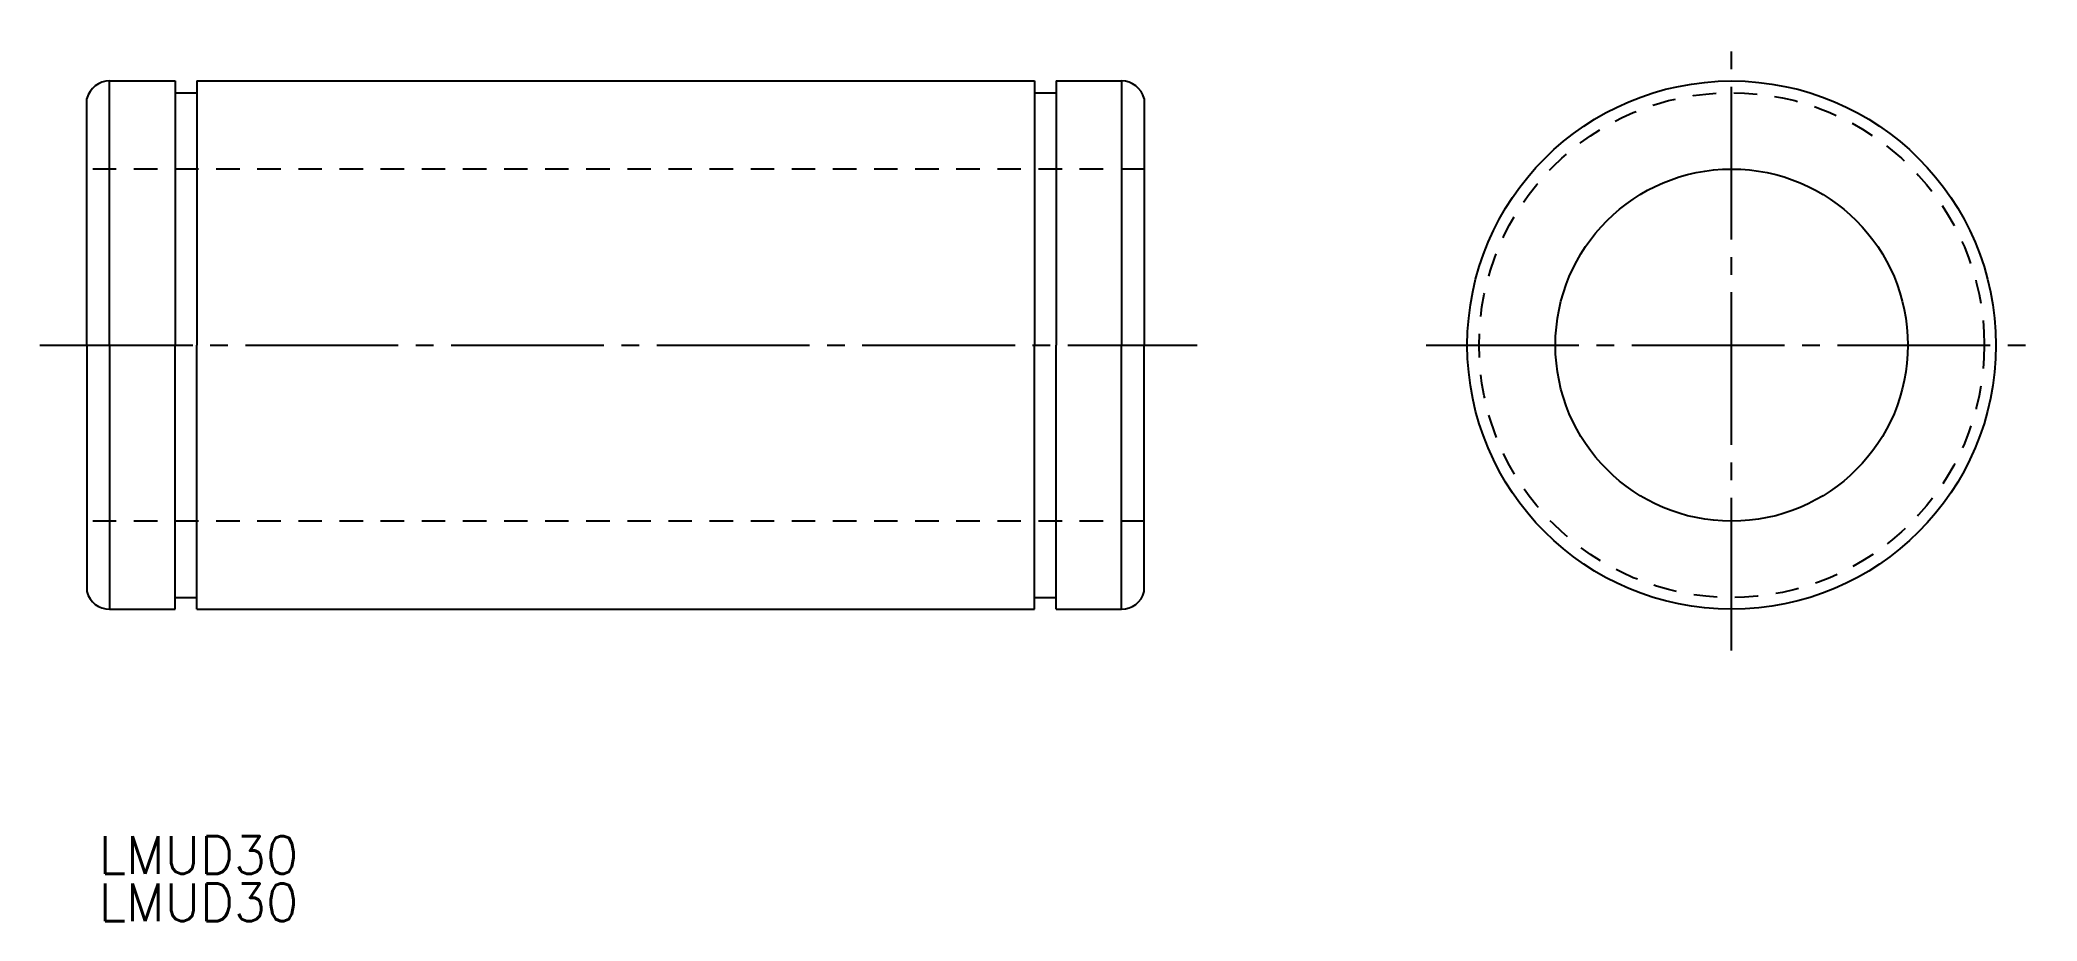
# Model space of a CAD drawing. Extents: x 109 to 279, y 114 to 189.
import ezdxf

# ---------------------------------------------------------------- set-up
doc = ezdxf.new("R2010")
doc.units = 0
doc.linetypes.add('CENTER', pattern=[17.5, 13, -1.5, 1.5, -1.5])
doc.linetypes.add('DASHED', pattern=[3.5, 2, -1.5])
doc.layers.get('0').update_dxf_attribs({"linetype": 'CONTINUOUS'})
doc.layers.add('CENTER', color=1, linetype='CENTER')
doc.styles.get("Standard").update_dxf_attribs({"font": 'txt.shx', "bigfont": '@extfont2.shx'})

msp = doc.modelspace()

# ---------------------------------------------------------------- linework, layer by layer
at = {"color": 7, "linetype": 'CONTINUOUS'}
for p, q in [((114.72, 163.03), (114.72, 185.53)), ((114.72, 185.53), (120.29, 185.53)), ((120.29, 185.53), (120.29, 163.03)), ((122.14, 185.53), (122.14, 163.03)), ((122.14, 185.53), (193.44, 185.53)), ((193.44, 185.53), (193.44, 163.03)), ((195.29, 185.53), (195.29, 163.03)), ((195.29, 185.53), (200.85, 185.53)), ((200.85, 185.53), (200.85, 163.03)), ((112.79, 163.03), (112.79, 184.03)), ((120.29, 184.53), (122.14, 184.53)), ((193.44, 184.53), (195.29, 184.53)), ((202.79, 184.03), (202.79, 163.03)), ((112.79, 163.03), (112.79, 142.03)), ((114.72, 163.03), (114.72, 140.53)), ((120.29, 140.53), (120.29, 163.03)), ((122.14, 140.53), (122.14, 163.03)), ((193.44, 140.53), (193.44, 163.03)), ((195.29, 140.53), (195.29, 163.03)), ((200.85, 140.53), (200.85, 163.03)), ((202.79, 142.03), (202.79, 163.03)), ((120.29, 141.53), (122.14, 141.53)), ((193.44, 141.53), (195.29, 141.53)), ((114.72, 140.53), (120.29, 140.53)), ((122.14, 140.53), (193.44, 140.53)), ((195.29, 140.53), (200.85, 140.53))]:
    msp.add_line(p, q, dxfattribs=at)
at = {"color": 3, "linetype": 'DASHED'}
for p, q in [((202.79, 178.03), (112.79, 178.03)), ((202.79, 148.03), (112.79, 148.03))]:
    msp.add_line(p, q, dxfattribs=at)
at = {"color": 7, "linetype": 'CONTINUOUS'}
for radius in [22.5, 15]:
    msp.add_circle((252.79, 163.03), radius, dxfattribs=at)
at = {"color": 3, "linetype": 'DASHED'}
msp.add_circle((252.79, 163.03), 21.5, dxfattribs=at)
at = {"color": 7, "linetype": 'CONTINUOUS'}
for centre, start, end in [((114.72, 183.53), 90, 165.5225), ((200.85, 183.53), 14.4775, 90), ((114.72, 142.53), 194.4775, 270), ((200.85, 142.53), 270, 345.5225)]:
    msp.add_arc(centre, 2, start, end, dxfattribs=at)
at = {"layer": 'CENTER', "color": 1, "linetype": 'CENTER'}
for p, q in [((252.79, 137.03), (252.79, 189.03)), ((108.79, 163.03), (207.29, 163.03)), ((226.79, 163.03), (278.79, 163.03))]:
    msp.add_line(p, q, dxfattribs=at)

# ---------------------------------------------------------------- texts
at = {"color": 7, "linetype": 'CONTINUOUS'}
for p in [(113.78, 118), (113.78, 113.97)]:
    msp.add_text('LMUD30', height=3.2, dxfattribs=at).set_placement(p)

doc.saveas('drawing.dxf')
